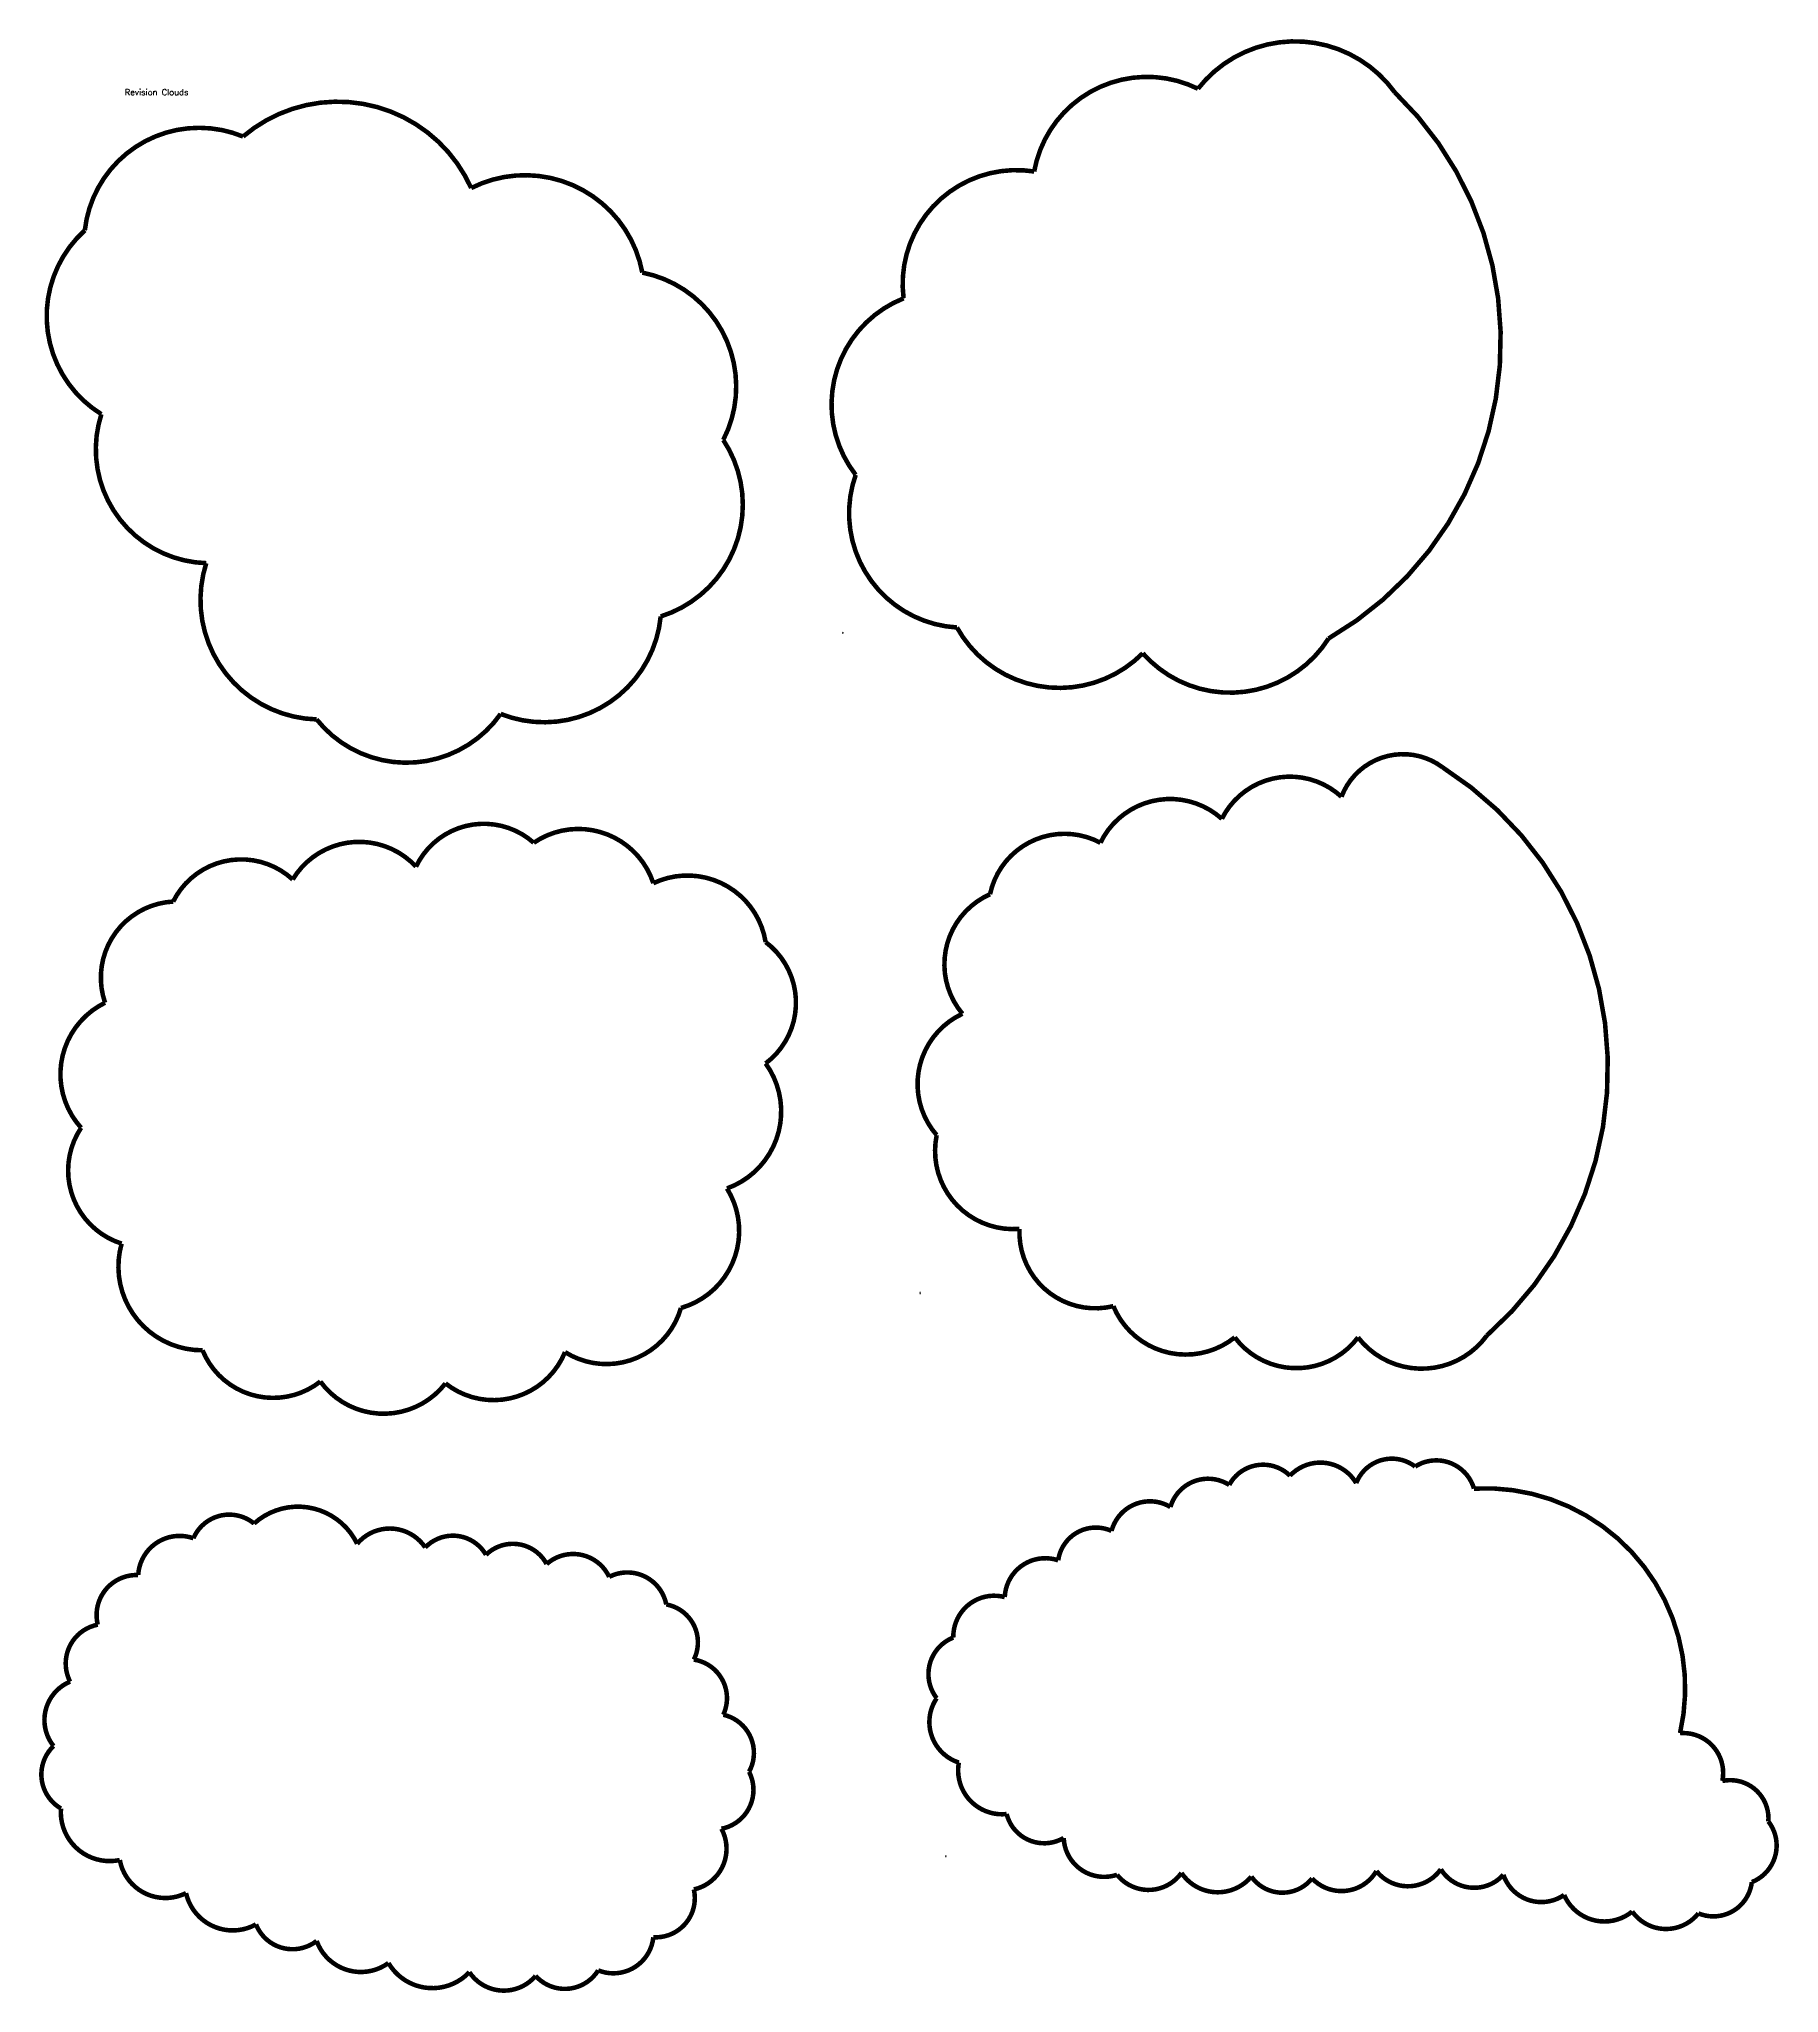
# Model space of a CAD drawing. Header units: millimetres. Extents: x -117 to 56377, y 7761 to 39996.
# Drawn here: x 27677 to 56377, y 7761 to 39996 of the extents above; entities that cross this region are included whole.
import ezdxf
from ezdxf.enums import TextEntityAlignment as Align

# ---------------------------------------------------------------- set-up
doc = ezdxf.new("R2010")
doc.units = ezdxf.units.MM
doc.header["$LTSCALE"] = 0.5
doc.layers.add('Aec-Revisions', color=71, linetype='Continuous', lineweight=25)
doc.styles.add('RomanS', font='romans.shx')

# ---------------------------------------------------------------- blocks, each defined once
blk = doc.blocks.new('Anno_Revision_A')
at = {"color": 0, "linetype": 'ByBlock', "lineweight": -2}
blk.add_lwpolyline([(1.7, -1), (0, 2), (-1.7, -1)], close=True, dxfattribs=at)
at = {"color": 0, "linetype": 'ByBlock', "lineweight": -2, "style": 'RomanS'}
blk.add_attdef('REVISION', text='', height=1, dxfattribs=at).set_placement((0, 0.1), align=Align.MIDDLE)

msp = doc.modelspace()

# ---------------------------------------------------------------- linework, layer by layer
at = {"layer": 'Aec-Revisions', "const_width": 75}
for points in [[(46794, 39176, 0.5), (44092, 37811, 0.5), (41938, 35718, 0.5), (41148, 32806, 0.5), (42818, 30288, 0.5), (45883, 29863, 0.5), (48948, 30106, 0.5), (50041, 39116, 0.5)], [(31042, 38388, 0.5), (28432, 36840, 0.5), (28705, 33807, 0.5), (30435, 31349, 0.5), (32256, 28771, 0.5), (35291, 28862, 0.5), (37931, 30470, 0.5), (38963, 33382, 0.5), (37628, 36143, 0.5), (34805, 37538, 0.5)], [(49161, 27495, 0.5), (47188, 27131, 0.5), (45185, 26736, 0.5), (43364, 25887, 0.5), (42909, 23915, 0.5), (42484, 21913, 0.5), (43850, 20366, 0.5), (45398, 19091, 0.5), (47401, 18576, 0.5), (49434, 18576, 0.5), (51559, 18606, 0.5), (50830, 27980, 0.5)], [(33895, 26342, 0.5), (31861, 26130, 0.5), (29889, 25766, 0.5), (28766, 24097, 0.5), (28371, 22034, 0.5), (29039, 20123, 0.5), (30374, 18363, 0.5), (32317, 17848, 0.5), (34381, 17817, 0.5), (36353, 18333, 0.5), (38265, 19061, 0.5), (39024, 21033, 0.5), (39662, 23096, 0.5), (39662, 25098, 0.5), (37810, 26069, 0.5), (35837, 26736, 0.5)], [(49404, 16172, 0.5), (48312, 16294, 0.5), (47310, 16142, 0.5), (46339, 15778, 0.5), (45368, 15383, 0.5), (44488, 14898, 0.5), (43607, 14291, 0.5), (42758, 13624, 0.5), (42484, 12623, 0.5), (42849, 11561, 0.5), (43638, 10712, 0.5), (44579, 10317, 0.5), (45459, 9710, 0.5), (46521, 9741, 0.5), (47674, 9680, 0.5), (48676, 9650, 0.5), (49738, 9771, 0.5), (50800, 9801, 0.5), (51832, 9710, 0.5), (52834, 9377, 0.5), (53957, 9104, 0.5), (55049, 9073, 0.5), (55930, 9589, 0.5), (56203, 10590, 0.5), (55444, 11258, 0.5), (54746, 12046, 0.5), (51347, 16081, 0.5), (50376, 16445, 0.5)], [(31224, 15505, 0.5), (30223, 15262, 0.5), (29312, 14655, 0.5), (28645, 13836, 0.5), (28189, 12896, 0.5), (27916, 11834, 0.5), (28038, 10803, 0.5), (29009, 9953, 0.5), (30101, 9407, 0.5), (31255, 8891, 0.5), (32256, 8618, 0.5), (33440, 8254, 0.5), (34775, 8103, 0.5), (35868, 8042, 0.5), (36900, 8133, 0.5), (37810, 8679, 0.5), (38478, 9468, 0.5), (38933, 10469, 0.5), (39389, 11409, 0.5), (38964, 12350, 0.5), (38478, 13260, 0.5), (38023, 14170, 0.5), (37082, 14625, 0.5), (36050, 14837, 0.5), (35049, 14989, 0.5), (34047, 15110, 0.5), (32924, 15171, 0.5)]]:
    msp.add_lwpolyline(points, format="xyb", close=True, dxfattribs=at)

# ---------------------------------------------------------------- block references
at = {"layer": 'Aec-Revisions'}
ref = msp.add_blockref('Anno_Revision_A', (40936, 30197), dxfattribs=dict(at, xscale=3.5, yscale=3.5, zscale=3.5))
ref.add_attrib('REVISION', '1', dxfattribs={"layer": '0', "color": 0, "linetype": 'ByBlock', "lineweight": -2, "height": 3.5, "style": 'RomanS'}).set_placement((40936, 30217), align=Align.MIDDLE)
ref = msp.add_blockref('Anno_Revision_A', (42211, 19304), dxfattribs=dict(at, xscale=3.5, yscale=3.5, zscale=3.5))
ref.add_attrib('REVISION', '1', dxfattribs={"layer": '0', "color": 0, "linetype": 'ByBlock', "lineweight": -2, "height": 3.5, "style": 'RomanS'}).set_placement((42211, 19324), align=Align.MIDDLE)
ref = msp.add_blockref('Anno_Revision_A', (42636, 10014), dxfattribs=dict(at, xscale=3.5, yscale=3.5, zscale=3.5))
ref.add_attrib('REVISION', '1', dxfattribs={"layer": '0', "color": 0, "linetype": 'ByBlock', "lineweight": -2, "height": 3.5, "style": 'RomanS'}).set_placement((42636, 10034), align=Align.MIDDLE)

# ---------------------------------------------------------------- texts
at = {"insert": (29091, 39169), "char_height": 100, "width": 3338, "attachment_point": 1, "style": 'RomanS'}
msp.add_mtext('Revision Clouds', dxfattribs=at)

doc.saveas('drawing.dxf')
